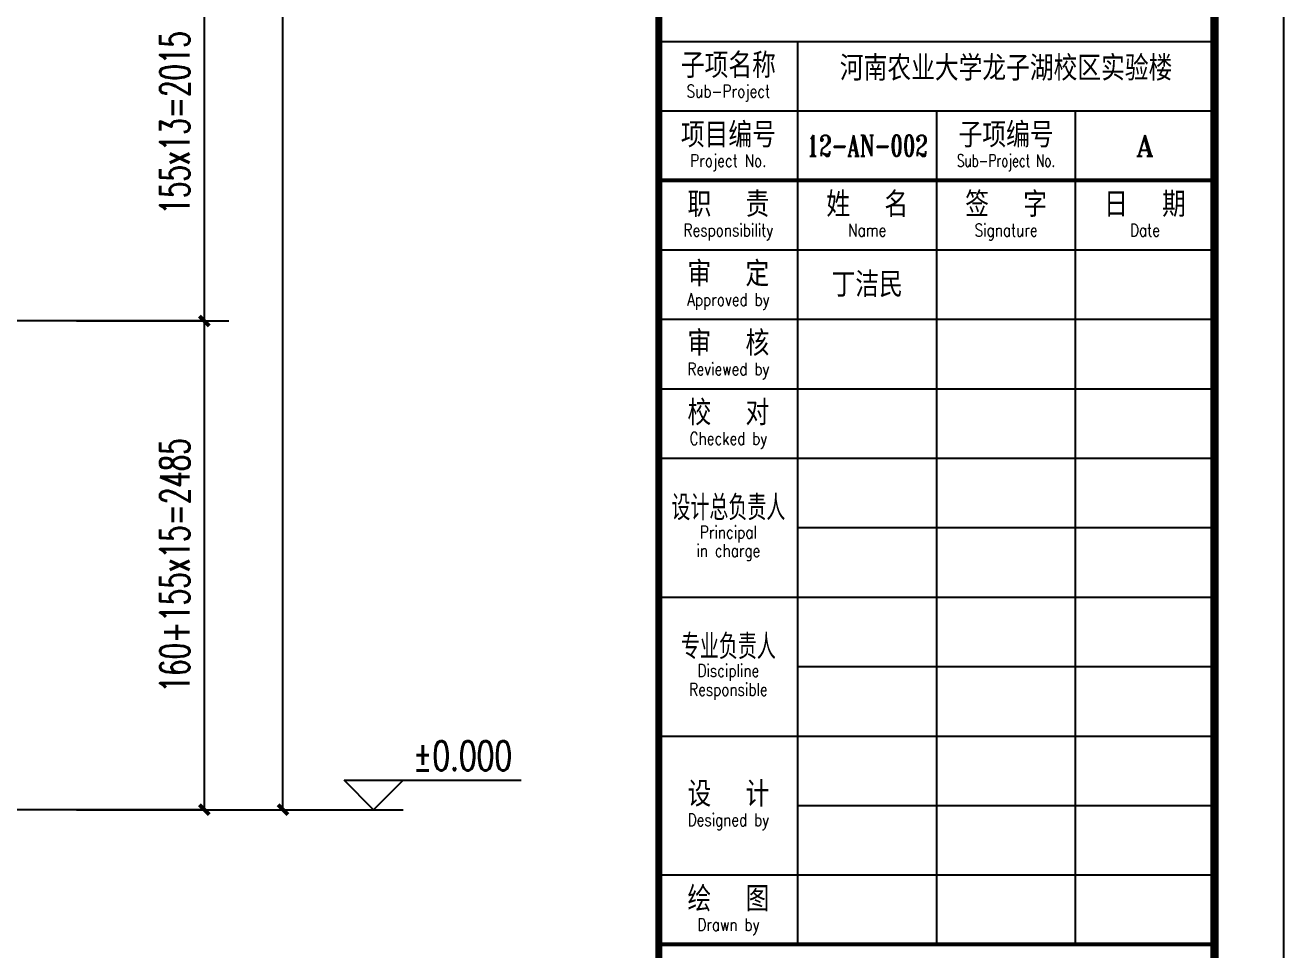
# Model space of a CAD drawing. Extents: x 239268 to 489116, y -316056 to -246175.
# Drawn here: x 298440 to 304842, y -270358 to -265657 of the extents above; entities that cross this region are included whole.
import ezdxf
from ezdxf.enums import TextEntityAlignment as Align

# ---------------------------------------------------------------- set-up
doc = ezdxf.new("R2010")
doc.units = 0
doc.header["$LTSCALE"] = 1000
doc.header["$MEASUREMENT"] = 0
doc.linetypes.add('DOTE', pattern=[2.42, 2, -0.2, 0.02, -0.2])
doc.layers.get('0').update_dxf_attribs({"linetype": 'CONTINUOUS'})
doc.layers.get('Defpoints').update_dxf_attribs({"color": 6, "linetype": 'CONTINUOUS'})
for name, color, linetype in [('DIM_ELEV', 3, 'CONTINUOUS'), ('DOTE', 26, 'DOTE'), ('PUB_DIM', 3, 'CONTINUOUS'), ('PUB_TEXT', 7, 'CONTINUOUS'), ('图框', 85, 'CONTINUOUS')]:
    doc.layers.add(name, color=color, linetype=linetype)
doc.styles.add('_TCH_DIM', font='SIMPLEX', dxfattribs={"bigfont": 'GBCBIG'})
doc.styles.add('DIM_FONT', font='SIMPLEX.shx', dxfattribs={"width": 0.65})
doc.styles.add('TKZ1_tjhts.shx', font='tjromant.shx', dxfattribs={"bigfont": 'tjhts.shx'})
doc.styles.add('TKZ2_tjkts.shx', font='tjromant.shx', dxfattribs={"bigfont": 'tjkts.shx'})
doc.dimstyles.new('DIMN50', dxfattribs={"dimscale": 0.5, "dimtxt": 300, "dimasz": 100, "dimexe": 250, "dimexo": 300, "dimgap": 150, "dimtad": 1, "dimdec": 0, "dimzin": 0, "dimdsep": 46, "dimtxsty": 'DIM_FONT', "dimblk": 'ARCHTICK', "dimcen": 0.09, "dimclrt": 7, "dimazin": 2, "dimtfac": 1, "dimtdec": 0, "dimtix": 1, "dimtmove": 2, "dimatfit": 3, "dimfxl": 0, "dimtolj": 1, "dimtzin": 0, "dimarcsym": 0})

# ---------------------------------------------------------------- blocks, each defined once
blk = doc.blocks.new('TJAD_TK_A0')
at = {"layer": '图框'}
for p, q in [((2162, -441.7), (2162, 399.3)), ((2072, -154.7), (2152, -154.7)), ((2092, -284.7), (2092, -154.7)), ((2072, -164.7), (2152, -164.7)), ((2112, -284.7), (2112, -164.7)), ((2132, -284.7), (2132, -164.7)), ((2072, -184.7), (2152, -184.7)), ((2072, -194.7), (2152, -194.7)), ((2072, -204.7), (2152, -204.7)), ((2072, -214.7), (2152, -214.7)), ((2092, -224.7), (2152, -224.7)), ((2072, -234.7), (2152, -234.7)), ((2092, -244.7), (2152, -244.7)), ((2072, -254.7), (2152, -254.7)), ((2092, -264.7), (2152, -264.7)), ((2072, -274.7), (2152, -274.7))]:
    blk.add_line(p, q, dxfattribs=at)
at = {"layer": '图框', "const_width": 1.2}
blk.add_lwpolyline([(2152, -431.7), (2152, 389.3), (998, 389.3), (998, -431.7)], close=True, dxfattribs=at)
at = {"layer": '图框'}
for points, const_width in [([(2072, 389.3), (2072, -431.7)], 1), ([(2072, -174.7), (2152, -174.7)], 0.6), ([(2072, -284.7), (2152, -284.7)], 0.6)]:
    blk.add_lwpolyline(points, dxfattribs=dict(at, const_width=const_width))
at = {"layer": '图框', "style": 'TKZ2_tjkts.shx'}
for s, p in [('子项名称', (2082, -158.16)), ('项目编号', (2082, -168.16)), ('子项编号', (2122, -168.16)), ('职  责', (2082, -178.16)), ('姓  名', (2102, -178.16)), ('签  字', (2122, -178.16)), ('日  期', (2142, -178.16)), ('审  定', (2082, -188.16)), ('审  核', (2082, -198.16)), ('校  对', (2082, -208.16)), ('设  计', (2082, -263.06)), ('绘  图', (2082, -278.16))]:
    blk.add_text(s, height=3.6, dxfattribs=at).set_placement(p, align=Align.MIDDLE_CENTER)
for s, height, width, p in [('Sub-Project', 1.8, 0.8, (2082, -161.86)), ('Project No.', 1.8, 0.8, (2082, -171.86)), ('Sub-Project No.', 1.8, 0.7, (2122, -171.86)), ('Responsibility', 1.8, 0.8, (2082, -181.86)), ('Name', 1.8, 0.8, (2102, -181.86)), ('Signature', 1.8, 0.8, (2122, -181.86)), ('Date', 1.8, 0.8, (2142, -181.86)), ('Approved by', 1.8, 0.8, (2082, -191.86)), ('Reviewed by', 1.8, 0.8, (2082, -201.86)), ('Checked by', 1.8, 0.8, (2082, -211.86)), ('设计总负责人', 3.6, 0.8, (2082, -221.83)), ('Principal', 1.8, 0.8, (2082, -225.35)), ('in charge', 1.8, 0.8, (2082, -228)), ('专业负责人', 3.6, 0.8, (2082, -241.83)), ('Discipline', 1.8, 0.8, (2082, -245.28)), ('Responsible', 1.8, 0.8, (2082, -248)), ('Designed by', 1.8, 0.8, (2082, -266.76)), ('Drawn by', 1.8, 0.8, (2082, -281.86))]:
    blk.add_text(s, height=height, dxfattribs=dict(at, width=width)).set_placement(p, align=Align.MIDDLE_CENTER)
blk = doc.blocks.new('_ArchTick')
at = {"color": 0, "linetype": 'ByBlock', "const_width": 0.4}
blk.add_lwpolyline([(-0.5, -0.5), (0.5, 0.5)], dxfattribs=at)
blk = doc.blocks.new('*D341')
at = {"layer": 'Defpoints', "color": 0}
for p in [(298551.5, -248645.7), (299751.5, -248645.7), (298551.5, -269645.7)]:
    blk.add_point(p, dxfattribs=at)
at = {"layer": 'PUB_DIM', "color": 0, "lineweight": -2}
for p, q in [((298701.5, -248645.7), (299876.5, -248645.7)), ((299751.5, -269645.7), (299751.5, -248645.7)), ((298701.5, -269645.7), (299876.5, -269645.7))]:
    blk.add_line(p, q, dxfattribs=at)
at = {"layer": 'PUB_DIM', "color": 0, "lineweight": -2, "xscale": 50, "yscale": 50, "zscale": 50}
for p, rotation in [((299751.5, -248645.7), 90), ((299751.5, -269645.7), 270)]:
    blk.add_blockref('_ArchTick', p, dxfattribs=dict(at, rotation=rotation))
at = {"layer": 'PUB_DIM', "color": 7, "insert": (299601.5, -259145.7), "char_height": 150, "attachment_point": 5, "rotation": 90, "style": 'DIM_FONT'}
blk.add_mtext('\\A1;21000', dxfattribs=at)
blk = doc.blocks.new('*D342')
at = {"layer": 'Defpoints', "color": 0}
for p in [(298551.5, -267160.7), (299351.5, -267160.7), (298551.5, -269645.7)]:
    blk.add_point(p, dxfattribs=at)
at = {"layer": 'PUB_DIM', "color": 0, "lineweight": -2}
for p, q in [((298701.5, -267160.7), (299476.5, -267160.7)), ((299351.5, -269645.7), (299351.5, -267160.7)), ((298701.5, -269645.7), (299476.5, -269645.7))]:
    blk.add_line(p, q, dxfattribs=at)
at = {"layer": 'PUB_DIM', "color": 0, "lineweight": -2, "xscale": 50, "yscale": 50, "zscale": 50}
for p, rotation in [((299351.5, -267160.7), 90), ((299351.5, -269645.7), 270)]:
    blk.add_blockref('_ArchTick', p, dxfattribs=dict(at, rotation=rotation))
at = {"layer": 'PUB_DIM', "color": 7, "insert": (299201.5, -268403.2), "char_height": 150, "attachment_point": 5, "rotation": 90, "style": 'DIM_FONT'}
blk.add_mtext('\\A1;160+155x15=2485', dxfattribs=at)
blk = doc.blocks.new('*D343')
at = {"layer": 'Defpoints', "color": 0}
for p in [(298551.5, -265145.7), (299351.5, -265145.7), (298551.5, -267160.7)]:
    blk.add_point(p, dxfattribs=at)
at = {"layer": 'PUB_DIM', "color": 0, "lineweight": -2}
for p, q in [((298701.5, -265145.7), (299476.5, -265145.7)), ((299351.5, -267160.7), (299351.5, -265145.7)), ((298701.5, -267160.7), (299476.5, -267160.7))]:
    blk.add_line(p, q, dxfattribs=at)
at = {"layer": 'PUB_DIM', "color": 0, "lineweight": -2, "xscale": 50, "yscale": 50, "zscale": 50}
for p, rotation in [((299351.5, -265145.7), 90), ((299351.5, -267160.7), 270)]:
    blk.add_blockref('_ArchTick', p, dxfattribs=dict(at, rotation=rotation))
at = {"layer": 'PUB_DIM', "color": 7, "insert": (299201.5, -266153.2), "char_height": 150, "attachment_point": 5, "rotation": 90, "style": 'DIM_FONT'}
blk.add_mtext('\\A1;155x13=2015', dxfattribs=at)

msp = doc.modelspace()

# ---------------------------------------------------------------- linework, layer by layer
at = {"layer": 'DIM_ELEV'}
for p, q in [((300212.6, -269645.7), (300062.6, -269495.7)), ((300062.6, -269495.7), (300962.6, -269495.7)), ((300212.6, -269645.7), (300362.6, -269495.7)), ((299351.5, -269645.7), (300362.6, -269645.7))]:
    msp.add_line(p, q, dxfattribs=at)
at = {"layer": 'DOTE'}
for p, q in [((299351.5, -267160.7), (287906.3, -267160.7)), ((299351.5, -269645.7), (287906.3, -269645.7))]:
    msp.add_line(p, q, dxfattribs=at)

# ---------------------------------------------------------------- block references
at = {"layer": '图框', "xscale": 35.31510107015492, "yscale": 35.31510107015492, "zscale": 35.31510107015458}
msp.add_blockref('TJAD_TK_A0', (228490.8, -260276.3), dxfattribs=at)

# ---------------------------------------------------------------- texts
at = {"layer": 'PUB_TEXT', "style": '_TCH_DIM', "width": 0.705882}
msp.add_text('%%P0.000', height=148.75, dxfattribs=at).set_placement((300412.6, -269445.7))
at = {"layer": '图框', "color": 3, "style": 'TKZ1_tjhts.shx'}
for s, height, p in [('河南农业大学龙子湖校区实验楼', 127.134, (303429.4, -265875.3)), ('A', 105.9, (304135.7, -266269.4)), ('丁洁民', 127.13, (302723.1, -266975.7))]:
    msp.add_text(s, height=height, dxfattribs=at).set_placement(p, align=Align.MIDDLE_CENTER)
at = {"layer": '图框', "color": 3, "style": 'TKZ1_tjhts.shx', "width": 0.7}
msp.add_text('12-AN-002', height=105.95, dxfattribs=at).set_placement((302723.2, -266269.3), align=Align.MIDDLE_CENTER)

# ---------------------------------------------------------------- dimensions: what is measured, and where the dimension line sits
at = {"layer": 'PUB_DIM'}
dim = msp.add_aligned_dim(p1=(298551.5, -269645.7), p2=(298551.5, -248645.7), distance=-1200, dimstyle='DIMN50', dxfattribs=at)
dim.commit()
dim.dimension.update_dxf_attribs({"geometry": '*D341', "text_midpoint": (299601.5, -259145.7)})
for p1, p2, text, picture, middle in [((298551.5, -267160.7), (298551.5, -265145.7), '155x13=2015', '*D343', (299201.5, -266153.2)), ((298551.5, -269645.7), (298551.5, -267160.7), '160+155x15=2485', '*D342', (299201.5, -268403.2))]:
    dim = msp.add_aligned_dim(p1=p1, p2=p2, distance=-800, text=text, dimstyle='DIMN50', dxfattribs=at)
    dim.commit()
    dim.dimension.update_dxf_attribs({"geometry": picture, "text_midpoint": middle})

doc.saveas('drawing.dxf')
